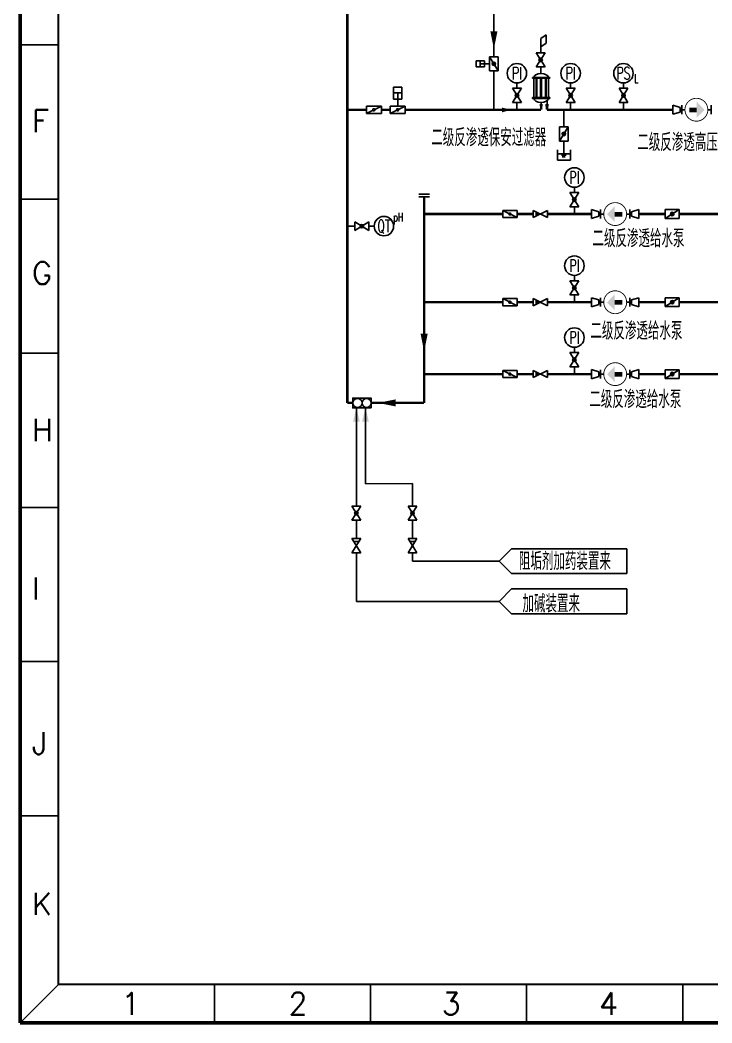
# Model space of a CAD drawing. Header units: millimetres. Extents: x 4389 to 5116, y 17000 to 17505.
# Drawn here: x 4388.6 to 4584.1, y 16999.7 to 17283 of the extents above; entities that cross this region are included whole.
import ezdxf
from ezdxf.enums import TextEntityAlignment as Align

# ---------------------------------------------------------------- set-up
doc = ezdxf.new("R2010")
doc.units = ezdxf.units.MM
for name, color, linetype in [('1', 1, 'Continuous'), ('3', 1, 'Continuous'), ('修改', 7, 'Continuous'), ('手动蝶阀', 7, 'Continuous'), ('明细栏', 7, 'Continuous'), ('气动蝶阀', 7, 'Continuous')]:
    doc.layers.add(name, color=color, linetype=linetype)
doc.styles.add('HZ', font='geditxt.shx', dxfattribs={"width": 0.7, "bigfont": 'hztxt1.shx'})
doc.styles.add('样式 2', font='txt.shx', dxfattribs={"height": 2})

# ---------------------------------------------------------------- blocks, each defined once
blk = doc.blocks.new('A$C4607793D')
at = {"layer": '1', "color": 3}
blk.add_lwpolyline([(1, 5, 0, 2, 0), (1, 0, 2, 2, 0)], format="xyseb", dxfattribs=at)
blk = doc.blocks.new('A$C17911FE2')
h = blk.add_hatch(color=0)
edge = h.paths.add_edge_path()
edge.add_arc((1.25, 2), 0.5, 0, 360)
at = {"color": 0}
for p, q in [((0, 0), (2.5, 4)), ((0, 4), (0, 0)), ((0, 4), (2.5, 4)), ((2.5, 4), (2.5, 0)), ((0, 0), (2.5, 0))]:
    blk.add_line(p, q, dxfattribs=at)
blk.add_circle((1.25, 2), 0.5, dxfattribs=at)
blk = doc.blocks.new('A$C73E33F1F')
at = {"color": 7}
for p, q in [((0, 0), (0, 2.56)), ((2.09, 1.92), (2.09, 0.64))]:
    blk.add_line(p, q, dxfattribs=at)
at = {"color": 0}
for p, q in [((2.09, 1.92), (0, 2.56)), ((2.09, 0.64), (0, 0))]:
    blk.add_line(p, q, dxfattribs=at)
blk = doc.blocks.new('A$C44DA49FD')
at = {"color": 0, "const_width": 0.25}
blk.add_lwpolyline([(7.34, 3.36, 1), (0.88, 3.36, 1), (7.34, 3.36, -1)], format="xyb", dxfattribs=at)
at = {"color": 7}
for points in [[(4.22, 3.96), (2.11, 3.96), (4.22, 2.64), (2.11, 2.64)], [(6.42, 3.3), (4.22, 5.62), (4.22, 1.1)]]:
    blk.add_solid(points, dxfattribs=at)
at = {"layer": '修改', "color": 0}
for p, q in [((0, 4.61), (0, 2.11)), ((0, 3.36), (0.91, 3.36)), ((8.26, 3.36), (7.34, 3.36)), ((8.26, 4.61), (8.26, 2.11))]:
    blk.add_line(p, q, dxfattribs=at)
blk = doc.blocks.new('A$C10D062EE')
at = {"layer": '气动蝶阀', "color": 7}
for p, q in [((0, 2.83), (2.37, 2.83)), ((0, 2.83), (0, 1.17)), ((0, 1.17), (2.37, 1.17)), ((1.15, 2.83), (1.15, 1.17)), ((3.73, 2), (1.15, 2)), ((2.37, 2.83), (2.37, 1.17))]:
    blk.add_line(p, q, dxfattribs=at)
at = {"color": 0}
blk.add_blockref('A$C17911FE2', (3.73, 0), dxfattribs=at)

msp = doc.modelspace()

# ---------------------------------------------------------------- hatches: boundary and pattern name
h = msp.add_hatch(color=0)
edge = h.paths.add_edge_path()
edge.add_arc((4535.72, 17271.77), 0.5, 0, 360)
h = msp.add_hatch(color=0)
edge = h.paths.add_edge_path()
edge.add_arc((4529, 17261.72), 0.5, 0, 360)
h = msp.add_hatch(color=0)
edge = h.paths.add_edge_path()
edge.add_arc((4544.17, 17261.72), 0.5, 0, 360)
h = msp.add_hatch(color=0)
edge = h.paths.add_edge_path()
edge.add_arc((4559.1, 17261.72), 0.5, 0, 360)
h = msp.add_hatch(color=0)
edge = h.paths.add_edge_path()
edge.add_arc((4545.24, 17232.27), 0.5, 0, 360)
for points in [[(4534.46, 17227.63), (4535.61, 17228.2), (4534.46, 17228.77)], [(4534.46, 17202.72), (4535.61, 17203.29), (4534.46, 17203.87)], [(4534.46, 17182.41), (4535.61, 17182.98), (4534.46, 17183.56)]]:
    msp.add_hatch(color=256).paths.add_polyline_path(points)
h = msp.add_hatch(color=0)
edge = h.paths.add_edge_path()
edge.add_arc((4485.16, 17224.78), 0.5, 0, 360)
h = msp.add_hatch(color=0)
edge = h.paths.add_edge_path()
edge.add_arc((4545.24, 17207.36), 0.5, 0, 360)
h = msp.add_hatch(color=0)
edge = h.paths.add_edge_path()
edge.add_arc((4545.24, 17187.05), 0.5, 0, 360)
at = {"layer": '1'}
h = msp.add_hatch(color=0, dxfattribs=at)
edge = h.paths.add_edge_path()
edge.add_arc((4483.64, 17143.68), 0.5, 0, 360)
h = msp.add_hatch(color=0, dxfattribs=at)
edge = h.paths.add_edge_path()
edge.add_arc((4499.5, 17143.68), 0.5, 0, 360)

# ---------------------------------------------------------------- linework, layer by layer
at = {"color": 7, "linetype": 'ByBlock', "lineweight": 50}
for p, q in [((4388.59, 16999.7), (4388.59, 17504.84)), ((5115.83, 16999.7), (4388.59, 16999.7))]:
    msp.add_line(p, q, dxfattribs=at)
at = {"color": 7, "linetype": 'ByBlock', "lineweight": 30}
for p, q in [((4399.48, 17010.58), (4399.48, 17493.96)), ((5104.94, 17010.58), (4399.48, 17010.58))]:
    msp.add_line(p, q, dxfattribs=at)
at = {"color": 7}
for p, q in [((4522.5, 17272.61), (4522.5, 17285.15)), ((4537.22, 17278.81), (4535.72, 17277.76)), ((4535.72, 17277.76), (4535.72, 17273.77)), ((4537.22, 17276.44), (4535.72, 17275.38)), ((4522.5, 17257.65), (4522.5, 17268.61)), ((4525.05, 17227.2), (4525.05, 17229.2)), ((4525.05, 17227.2), (4525.05, 17229.2)), ((4525.05, 17229.2), (4529.04, 17227.2)), ((4529.04, 17227.2), (4529.04, 17229.2)), ((4533.61, 17227.2), (4537.61, 17229.2)), ((4537.61, 17227.2), (4533.61, 17229.2)), ((4533.61, 17229.2), (4533.61, 17227.2)), ((4537.61, 17229.2), (4537.61, 17227.2)), ((4537.61, 17229.2), (4537.61, 17227.2)), ((4525.05, 17202.29), (4525.05, 17204.29)), ((4525.05, 17202.29), (4525.05, 17204.29)), ((4525.05, 17204.29), (4529.04, 17202.29)), ((4529.04, 17202.29), (4529.04, 17204.29)), ((4533.61, 17202.29), (4537.61, 17204.29)), ((4537.61, 17202.29), (4533.61, 17204.29)), ((4533.61, 17204.29), (4533.61, 17202.29)), ((4537.61, 17204.29), (4537.61, 17202.29)), ((4537.61, 17204.29), (4537.61, 17202.29)), ((4525.05, 17181.98), (4525.05, 17183.98)), ((4525.05, 17181.98), (4525.05, 17183.98)), ((4525.05, 17183.98), (4529.04, 17181.98)), ((4529.04, 17181.98), (4529.04, 17183.98)), ((4533.61, 17181.98), (4537.61, 17183.98)), ((4537.61, 17181.98), (4533.61, 17183.98)), ((4533.61, 17183.98), (4533.61, 17181.98)), ((4537.61, 17183.98), (4537.61, 17181.98)), ((4537.61, 17183.98), (4537.61, 17181.98))]:
    msp.add_line(p, q, dxfattribs=at)
at = {"color": 0}
for p, q in [((4537.22, 17278.81), (4537.22, 17276.44)), ((4534.47, 17273.77), (4536.97, 17269.77)), ((4534.47, 17273.77), (4536.97, 17273.77)), ((4534.47, 17269.77), (4536.97, 17269.77)), ((4535.72, 17267.89), (4535.72, 17269.77)), ((4529, 17265.22), (4529, 17263.72)), ((4544.17, 17265.22), (4544.17, 17263.72)), ((4559.1, 17265.22), (4559.1, 17263.72)), ((4527.75, 17263.72), (4530.25, 17259.72)), ((4527.75, 17263.72), (4530.25, 17263.72)), ((4538.28, 17261.07), (4538.28, 17260.87)), ((4542.92, 17263.72), (4545.42, 17259.72)), ((4542.92, 17263.72), (4545.42, 17263.72)), ((4557.85, 17263.72), (4560.35, 17259.72)), ((4557.85, 17263.72), (4560.35, 17263.72)), ((4527.75, 17259.72), (4530.25, 17259.72)), ((4529, 17259.72), (4529, 17257.65)), ((4535.83, 17259.06), (4535.83, 17259.71)), ((4537.51, 17259.06), (4537.51, 17260.2)), ((4542.92, 17259.72), (4545.42, 17259.72)), ((4544.17, 17259.72), (4544.17, 17257.65)), ((4557.85, 17259.72), (4560.35, 17259.72)), ((4559.1, 17259.72), (4559.1, 17257.65)), ((4545.24, 17235.77), (4545.24, 17234.27)), ((4543.99, 17234.27), (4546.49, 17230.27)), ((4543.99, 17234.27), (4546.49, 17234.27)), ((4543.99, 17230.27), (4546.49, 17230.27)), ((4545.24, 17230.27), (4545.24, 17228.2)), ((4483.16, 17224.78), (4481.09, 17224.78)), ((4487.16, 17223.53), (4483.16, 17226.03)), ((4483.16, 17223.53), (4483.16, 17226.03)), ((4487.16, 17223.53), (4487.16, 17226.03)), ((4488.66, 17224.78), (4487.16, 17224.78)), ((4545.24, 17210.86), (4545.24, 17209.36)), ((4543.99, 17209.36), (4546.49, 17205.36)), ((4543.99, 17209.36), (4546.49, 17209.36)), ((4543.99, 17205.36), (4546.49, 17205.36)), ((4545.24, 17205.36), (4545.24, 17203.29)), ((4545.24, 17190.55), (4545.24, 17189.05)), ((4543.99, 17189.05), (4546.49, 17185.05)), ((4543.99, 17189.05), (4546.49, 17189.05)), ((4543.99, 17185.05), (4546.49, 17185.05)), ((4545.24, 17185.05), (4545.24, 17182.98)), ((4484.89, 17132.5), (4482.39, 17136.5)), ((4482.39, 17136.5), (4484.89, 17136.5)), ((4482.39, 17132.5), (4484.89, 17136.5)), ((4500.75, 17132.5), (4498.25, 17136.5)), ((4498.25, 17136.5), (4500.75, 17136.5)), ((4498.25, 17132.5), (4500.75, 17136.5)), ((4482.91, 17135.67), (4484.38, 17135.67)), ((4498.76, 17135.67), (4500.23, 17135.67)), ((4523.98, 17130.15), (4527.48, 17133.65)), ((4560.03, 17133.65), (4560.03, 17126.65)), ((4482.39, 17132.5), (4484.89, 17132.5)), ((4498.25, 17132.5), (4500.75, 17132.5)), ((4523.98, 17130.15), (4527.48, 17126.65)), ((4523.98, 17118.78), (4527.48, 17122.28)), ((4560.03, 17122.28), (4560.03, 17115.28)), ((4523.98, 17118.78), (4527.48, 17115.28))]:
    msp.add_line(p, q, dxfattribs=at)
at = {"color": 7, "linetype": 'ByBlock', "lineweight": -3}
for p, q in [((4399.48, 17275.98), (4388.59, 17275.98)), ((4399.48, 17232.43), (4388.59, 17232.43)), ((4399.48, 17188.88), (4388.59, 17188.88)), ((4399.48, 17145.34), (4388.59, 17145.34)), ((4399.48, 17101.79), (4388.59, 17101.79)), ((4399.48, 17058.24), (4388.59, 17058.24)), ((4399.48, 17010.58), (4388.59, 16999.7)), ((4443.57, 17010.58), (4443.57, 16999.7)), ((4443.57, 17010.58), (4443.57, 16999.7)), ((4487.66, 17010.58), (4487.66, 16999.7)), ((4531.75, 17010.58), (4531.75, 16999.7)), ((4575.85, 17010.58), (4575.85, 16999.7))]:
    msp.add_line(p, q, dxfattribs=at)
at = {"color": 0, "linetype": 'Continuous'}
for p, q in [((4533.39, 17266.74), (4533.39, 17266.54)), ((4533.39, 17266.74), (4538.28, 17266.74)), ((4538.28, 17266.74), (4538.28, 17266.54)), ((4533.39, 17266.54), (4538.28, 17266.54)), ((4533.76, 17261.07), (4533.76, 17266.54)), ((4534.4, 17266.54), (4534.4, 17261.07)), ((4534.64, 17266.54), (4534.64, 17261.07)), ((4535.7, 17266.54), (4535.7, 17261.07)), ((4535.94, 17266.54), (4535.94, 17261.07)), ((4537.06, 17266.54), (4537.06, 17261.07)), ((4537.31, 17266.54), (4537.31, 17261.07)), ((4537.89, 17261.07), (4537.89, 17266.54)), ((4533.39, 17261.07), (4533.39, 17260.87)), ((4533.39, 17261.07), (4538.28, 17261.07)), ((4533.39, 17260.87), (4538.28, 17260.87)), ((4536.23, 17259.06), (4535.43, 17259.06)), ((4536.23, 17258.87), (4535.43, 17258.87)), ((4537.91, 17259.06), (4537.11, 17259.06)), ((4537.91, 17258.87), (4537.11, 17258.87))]:
    msp.add_line(p, q, dxfattribs=at)
for p, q in [((4542.25, 17252.81), (4542.25, 17257.58)), ((4542.25, 17248.81), (4542.25, 17245.34)), ((4540.46, 17246.31, -1.85), (4540.46, 17243.41, -1.85)), ((4540.46, 17245.21, -1.85), (4544.18, 17245.21, -1.85)), ((4541.57, 17244.81, -1.85), (4542.95, 17244.81, -1.85)), ((4541.82, 17244.37, -1.85), (4542.66, 17244.37, -1.85)), ((4544.18, 17246.31, -1.85), (4544.18, 17243.41, -1.85)), ((4540.46, 17243.41, -1.85), (4544.18, 17243.41, -1.85))]:
    msp.add_line(p, q)
at = {"color": 3, "linetype": 'Continuous'}
for p, q in [((4501.28, 17233.83), (4504.28, 17233.83)), ((4501.28, 17233.03), (4504.28, 17233.03))]:
    msp.add_line(p, q, dxfattribs=at)
at = {"color": 6}
for p, q in [((4483.66, 17158.21), (4483.66, 17173.45)), ((4486.21, 17158.21), (4486.21, 17173.45)), ((4483.66, 17145.8), (4483.66, 17158.86)), ((4486.21, 17152.01), (4486.21, 17158.86)), ((4499.51, 17152.04), (4486.21, 17152.01)), ((4499.51, 17145.8), (4499.51, 17152.04)), ((4483.66, 17136.5), (4483.66, 17141.68)), ((4499.5, 17136.5), (4499.5, 17141.68)), ((4483.64, 17132.5), (4483.64, 17118.78)), ((4499.5, 17132.5), (4499.5, 17130.15)), ((4499.5, 17130.15), (4523.98, 17130.15)), ((4483.64, 17118.78), (4523.98, 17118.78))]:
    msp.add_line(p, q, dxfattribs=at)
at = {"color": 3, "linetype": 'Continuous', "const_width": 0.7}
for points in [[(4481.09, 17174.84), (4481.09, 17438.82)], [(4535.83, 17258.87), (4535.83, 17257.65)], [(4537.51, 17258.87), (4537.51, 17257.65)], [(4481.09, 17257.65), (4486.49, 17257.65)], [(4490.69, 17257.65), (4493.21, 17257.65)], [(4497.41, 17257.65), (4535.83, 17257.65)], [(4537.51, 17257.65), (4559.91, 17257.65)], [(4559.91, 17257.65), (4573.02, 17257.65)], [(4502.78, 17233.03), (4502.78, 17174.84)], [(4525.04, 17228.2), (4502.78, 17228.2)], [(4533.61, 17228.2), (4529.04, 17228.2)], [(4550.03, 17228.2), (4537.61, 17228.2)], [(4570.87, 17228.2), (4563.47, 17228.2)], [(4601.38, 17228.2), (4574.87, 17228.2)], [(4525.04, 17203.29), (4502.78, 17203.29)], [(4533.61, 17203.29), (4529.04, 17203.29)], [(4550.03, 17203.29), (4537.61, 17203.29)], [(4570.87, 17203.29), (4563.47, 17203.29)], [(4601.38, 17203.29), (4574.87, 17203.29)], [(4525.04, 17182.98), (4502.78, 17182.98)], [(4533.61, 17182.98), (4529.04, 17182.98)], [(4550.03, 17182.98), (4537.61, 17182.98)], [(4570.87, 17182.98), (4563.47, 17182.98)], [(4601.38, 17182.98), (4574.87, 17182.98)], [(4482.62, 17174.84), (4481.09, 17174.84)], [(4502.78, 17174.84), (4487.81, 17174.84)]]:
    msp.add_lwpolyline(points, dxfattribs=at)
at = {"color": 7}
msp.add_lwpolyline([(4487.81, 17173.45), (4482.62, 17173.45), (4482.62, 17176.22), (4487.81, 17176.22)], close=True, dxfattribs=at)
at = {"color": 7, "linetype": 'Continuous', "const_width": 0.7}
msp.add_lwpolyline([(4482.68, 17174.69), (4482.62, 17174.69)], dxfattribs=at)
at = {"color": 0}
for centre, radius in [((4529, 17267.97), 2.75), ((4535.72, 17271.77), 0.5), ((4544.17, 17267.97), 2.75), ((4559.1, 17267.97), 2.75), ((4529, 17261.72), 0.5), ((4544.17, 17261.72), 0.5), ((4559.1, 17261.72), 0.5), ((4545.24, 17238.52), 2.75), ((4545.24, 17232.27), 0.5), ((4491.41, 17224.78), 2.75), ((4485.16, 17224.78), 0.5), ((4545.24, 17213.61), 2.75), ((4545.24, 17207.36), 0.5), ((4545.24, 17193.3), 2.75), ((4545.24, 17187.05), 0.5)]:
    msp.add_circle(centre, radius, dxfattribs=at)
at = {"color": 7}
for centre in [(4483.95, 17174.82), (4486.51, 17174.82)]:
    msp.add_circle(centre, 1.28, dxfattribs=at)
at = {"color": 0, "linetype": 'Continuous'}
msp.add_ellipse((4535.83, 17266.74), major_axis=(-2.07, 0), ratio=0.556616, start_param=3.141593, end_param=6.283185, dxfattribs=at)
at = {"color": 0, "linetype": 'Continuous', "extrusion": (0, 0, -1)}
msp.add_ellipse((4535.83, 17260.86), major_axis=(-2.07, 0), ratio=0.556616, start_param=3.141593, end_param=6.283185, dxfattribs=at)
at = {"color": 3, "linetype": 'Continuous'}
msp.add_solid([(4524.77, 17256.93), (4527.36, 17257.6), (4524.77, 17258.27)], dxfattribs=at)
msp.add_solid([(4541.99, 17246.36, -1.85), (4542.25, 17245.34, -1.85), (4542.51, 17246.36, -1.85)])
at = {"color": 6}
for points in [[(4484.62, 17169.54), (4483.64, 17173.45), (4482.67, 17169.54)], [(4487.17, 17169.54), (4486.2, 17173.45), (4485.22, 17169.54)]]:
    msp.add_solid(points, dxfattribs=at)
at = {"layer": '1', "color": 0}
for p, q in [((4536.97, 17273.77), (4534.47, 17269.77)), ((4530.25, 17263.72), (4527.75, 17259.72)), ((4545.42, 17263.72), (4542.92, 17259.72)), ((4560.35, 17263.72), (4557.85, 17259.72)), ((4546.49, 17234.27), (4543.99, 17230.27)), ((4487.16, 17226.03), (4483.16, 17223.53)), ((4546.49, 17209.36), (4543.99, 17205.36)), ((4546.49, 17189.05), (4543.99, 17185.05)), ((4482.39, 17145.68), (4484.89, 17141.68)), ((4482.39, 17145.68), (4484.89, 17145.68)), ((4484.89, 17145.68), (4482.39, 17141.68)), ((4498.25, 17145.68), (4500.75, 17141.68)), ((4498.25, 17145.68), (4500.75, 17145.68)), ((4500.75, 17145.68), (4498.25, 17141.68)), ((4482.39, 17141.68), (4484.89, 17141.68)), ((4498.25, 17141.68), (4500.75, 17141.68))]:
    msp.add_line(p, q, dxfattribs=at)
at = {"layer": '1', "color": 7}
for p, q in [((4529.04, 17229.2), (4525.05, 17229.2)), ((4525.05, 17227.2), (4529.04, 17227.2)), ((4534.46, 17228.77), (4534.46, 17227.63)), ((4534.46, 17228.77), (4534.46, 17227.63)), ((4529.04, 17204.29), (4525.05, 17204.29)), ((4525.05, 17202.29), (4529.04, 17202.29)), ((4534.46, 17203.87), (4534.46, 17202.72)), ((4534.46, 17203.87), (4534.46, 17202.72)), ((4529.04, 17183.98), (4525.05, 17183.98)), ((4525.05, 17181.98), (4529.04, 17181.98)), ((4534.46, 17183.56), (4534.46, 17182.41)), ((4534.46, 17183.56), (4534.46, 17182.41)), ((4527.48, 17133.65), (4560.03, 17133.65)), ((4527.48, 17126.65), (4560.03, 17126.65)), ((4527.48, 17122.28), (4560.03, 17122.28)), ((4527.48, 17115.28), (4560.03, 17115.28))]:
    msp.add_line(p, q, dxfattribs=at)
at = {"layer": '1', "color": 0}
msp.add_lwpolyline([(4522.5, 17274.83, 0, 2, 0), (4522.5, 17279.83, 2, 2, 0)], format="xyseb", dxfattribs=at)
at = {"layer": '1', "color": 7, "const_width": 0.694}
for points in [[(4526.86, 17228.2, -1), (4527.17, 17228.2, -1)], [(4526.86, 17203.29, -1), (4527.17, 17203.29, -1)], [(4526.86, 17182.98, -1), (4527.17, 17182.98, -1)]]:
    msp.add_lwpolyline(points, format="xyb", close=True, dxfattribs=at)
at = {"layer": '1', "color": 0}
for centre in [(4483.64, 17143.68), (4499.5, 17143.68)]:
    msp.add_circle(centre, 0.5, dxfattribs=at)
at = {"layer": '3', "color": 0}
msp.add_line((4483.66, 17145.68), (4483.66, 17158.21), dxfattribs=at)
at = {"layer": '修改', "color": 0, "const_width": 0.7}
msp.add_lwpolyline([(4544.17, 17257.65), (4559.91, 17257.65)], dxfattribs=at)
at = {"layer": '手动蝶阀', "color": 7}
for p, q in [((4486.49, 17256.6), (4490.69, 17258.7)), ((4486.49, 17258.7), (4486.49, 17256.6)), ((4486.49, 17258.7), (4486.49, 17256.6)), ((4486.49, 17258.7), (4490.69, 17258.7)), ((4490.69, 17258.7), (4490.69, 17256.6)), ((4493.21, 17258.7), (4497.41, 17258.7)), ((4493.21, 17256.6), (4497.41, 17258.7)), ((4493.21, 17258.7), (4493.21, 17256.6)), ((4493.21, 17258.7), (4493.21, 17256.6)), ((4497.41, 17258.7), (4497.41, 17256.6)), ((4490.69, 17256.6), (4486.49, 17256.6)), ((4497.41, 17256.6), (4493.21, 17256.6))]:
    msp.add_line(p, q, dxfattribs=at)
at = {"layer": '手动蝶阀', "color": 7, "const_width": 0.729}
for points in [[(4488.4, 17257.65, 1), (4488.72, 17257.65, 1)], [(4495.12, 17257.65, 1), (4495.45, 17257.65, 1)]]:
    msp.add_lwpolyline(points, format="xyb", close=True, dxfattribs=at)
at = {"layer": '气动蝶阀', "color": 0}
for p, q in [((4494.13, 17264.08), (4496.52, 17264.08)), ((4494.13, 17264.08), (4494.13, 17260.67)), ((4496.52, 17264.08), (4496.52, 17260.67)), ((4494.13, 17262.42), (4496.52, 17262.42)), ((4495.33, 17258.7), (4495.33, 17262.42)), ((4496.52, 17260.67), (4494.13, 17260.67)), ((4496.52, 17260.67), (4494.13, 17260.67))]:
    msp.add_line(p, q, dxfattribs=at)

# ---------------------------------------------------------------- block references
at = {"color": 0, "xscale": -1}
for name, p, rotation in [('A$C10D062EE', (4517.51, 17272.61), 180), ('A$C17911FE2', (4574.87, 17229.45), 90), ('A$C17911FE2', (4574.87, 17204.54), 90), ('A$C17911FE2', (4574.87, 17184.23), 90)]:
    msp.add_blockref(name, p, dxfattribs=dict(at, rotation=rotation))
at = {"color": 0}
for name, p in [('A$C73E33F1F', (4573.02, 17256.37)), ('A$C44DA49FD', (4575.61, 17254.3)), ('A$C17911FE2', (4541, 17248.81)), ('A$C73E33F1F', (4550.03, 17226.91)), ('A$C73E33F1F', (4550.03, 17202)), ('A$C73E33F1F', (4550.03, 17181.69))]:
    msp.add_blockref(name, p, dxfattribs=at)
at = {"color": 0, "xscale": -1}
for name, p in [('A$C44DA49FD', (4560.88, 17224.83)), ('A$C73E33F1F', (4563.47, 17226.91)), ('A$C44DA49FD', (4560.88, 17199.92)), ('A$C73E33F1F', (4563.47, 17202)), ('A$C44DA49FD', (4560.88, 17179.61)), ('A$C73E33F1F', (4563.47, 17181.69))]:
    msp.add_blockref(name, p, dxfattribs=at)
at = {"layer": '1', "color": 7, "xscale": -1}
for p, rotation in [((4501.78, 17194.38), 180), ((4494.76, 17175.84), 90)]:
    msp.add_blockref('A$C4607793D', p, dxfattribs=dict(at, rotation=rotation))

# ---------------------------------------------------------------- texts
at = {"color": 7, "style": 'HZ', "width": 0.65}
for s, height, p in [('PI', 3.5, (4529, 17267.97)), ('PI', 3.5, (4544.17, 17267.97)), ('PS', 3.5, (4559.1, 17267.97)), ('PI', 3.5, (4545.24, 17238.52)), ('pH', 2.5, (4495.46, 17227.31)), ('QT', 3.5, (4491.41, 17224.78)), ('PI', 3.5, (4545.24, 17213.61)), ('PI', 3.5, (4545.24, 17193.3))]:
    msp.add_text(s, height=height, dxfattribs=at).set_placement(p, align=Align.MIDDLE_CENTER)
msp.add_text('L', height=2.5, dxfattribs=at).set_placement((4562.14, 17265.23))
at = {"color": 7, "linetype": 'ByBlock', "lineweight": -3, "style": '样式 2'}
for s, p in [('F', (4391.98, 17251.35)), ('G', (4391.98, 17208.41)), ('H', (4391.98, 17164.07)), ('I', (4391.98, 17119.31)), ('J', (4391.98, 17075.57)), ('K', (4391.98, 17030.21)), ('1', (4417.2, 17002.02)), ('2', (4464.45, 17002.02)), ('3', (4507.72, 17002.02)), ('4', (4552.2, 17002.02))]:
    msp.add_text(s, height=6.25, dxfattribs=at).set_placement(p)
at = {"layer": '1', "color": 7, "style": 'HZ', "width": 0.65}
for s, p in [('阻垢剂加药装置来', (4529.56, 17127.61)), ('加碱装置来', (4530.57, 17115.65))]:
    msp.add_text(s, height=5, dxfattribs=at).set_placement(p)
at = {"layer": '明细栏', "color": 7, "style": 'HZ', "width": 0.65}
for s, p in [('二级反渗透保安过滤器', (4504.8, 17247.32)), ('二级反渗透高压泵(变频)', (4563.01, 17245.96)), ('二级反渗透给水泵', (4550.35, 17218.8)), ('二级反渗透给水泵', (4549.77, 17192.69)), ('二级反渗透给水泵', (4549.46, 17173.36))]:
    msp.add_text(s, height=5, dxfattribs=at).set_placement(p)

doc.saveas('drawing.dxf')
